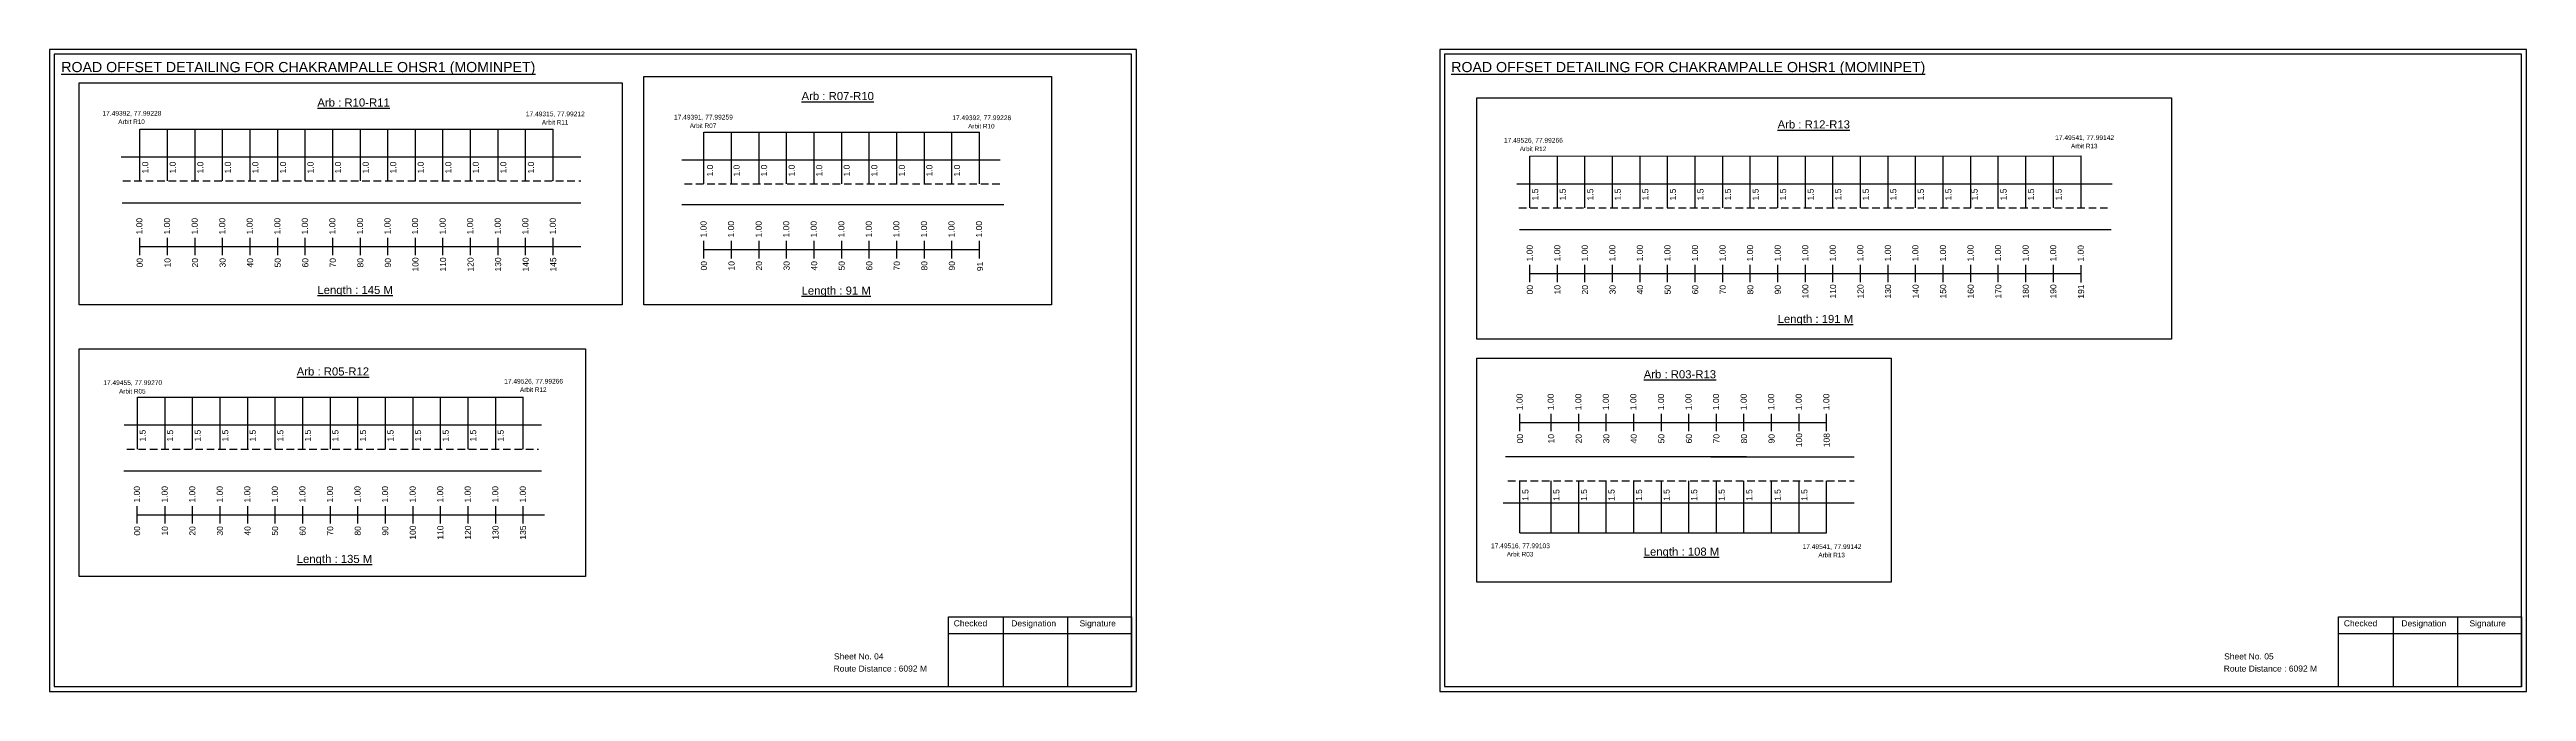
# Model space of a CAD drawing. Header units: inches. Extents: x 664 to 10563, y 382 to 1817.
# Drawn here: x 5973 to 7196, y 1354 to 1670 of the extents above; entities that cross this region are included whole.
import ezdxf

# ---------------------------------------------------------------- set-up
doc = ezdxf.new("R2010")
doc.units = ezdxf.units.IN
doc.header["$MEASUREMENT"] = 0
doc.linetypes.add('DASHED2', pattern=[0.375, 0.25, -0.125])
doc.layers.add('PDF_Geometry', color=7, linetype='Continuous')
doc.layers.add('PDF_Text', color=5, linetype='Continuous')
doc.styles.add('PDF Arial', font='arial.ttf')
doc.styles.get("Standard").update_dxf_attribs({"font": 'arial.ttf'})

msp = doc.modelspace()

# ---------------------------------------------------------------- linework, layer by layer
at = {"color": 5}
for p, q in [((6018.1, 1631.1), (6222.1, 1631.1)), ((6296.5, 1629.6), (6432.5, 1629.6)), ((6704.2, 1617.7), (6976.3, 1617.9)), ((6016.9, 1498.8), (6207.3, 1498.8)), ((6699.3, 1431.9), (6850.7, 1431.9))]:
    msp.add_line(p, q, dxfattribs=at)
for p, q in [((6018.1, 1605.5), (6018.1, 1631.1)), ((6031.7, 1605.5), (6031.7, 1631.1)), ((6045.3, 1605.5), (6045.3, 1631.1)), ((6058.9, 1605.5), (6058.9, 1631.1)), ((6072.5, 1605.5), (6072.5, 1631.1)), ((6086.1, 1605.5), (6086.1, 1631.1)), ((6099.7, 1605.5), (6099.7, 1631.1)), ((6113.3, 1605.5), (6113.3, 1631.1)), ((6126.9, 1605.5), (6126.9, 1631.1)), ((6140.5, 1605.5), (6140.5, 1631.1)), ((6154.1, 1605.5), (6154.1, 1631.1)), ((6167.7, 1605.5), (6167.7, 1631.1)), ((6181.3, 1605.5), (6181.3, 1631.1)), ((6194.9, 1605.5), (6194.9, 1631.1)), ((6208.5, 1605.5), (6208.5, 1631.1)), ((6222.1, 1605.5), (6222.1, 1631.1)), ((6296.5, 1604), (6296.5, 1629.6)), ((6310.1, 1604), (6310.1, 1629.6)), ((6323.7, 1604), (6323.7, 1629.6)), ((6337.3, 1604), (6337.3, 1629.6)), ((6350.9, 1604), (6350.9, 1629.6)), ((6364.5, 1604), (6364.5, 1629.6)), ((6378.1, 1604), (6378.1, 1629.6)), ((6391.7, 1604), (6391.7, 1629.6)), ((6405.3, 1604), (6405.3, 1629.6)), ((6418.9, 1604), (6418.9, 1629.6)), ((6432.5, 1604), (6432.5, 1629.6)), ((6008.9, 1617.4), (6235.7, 1617.4)), ((6285.6, 1615.9), (6442.8, 1615.9)), ((6704.2, 1592.2), (6704.2, 1617.8)), ((6717.8, 1592.2), (6717.8, 1617.8)), ((6731.4, 1592.2), (6731.4, 1617.8)), ((6745, 1592.2), (6745, 1617.8)), ((6758.6, 1592.2), (6758.6, 1617.8)), ((6772.2, 1592.2), (6772.2, 1617.8)), ((6785.8, 1592.2), (6785.8, 1617.8)), ((6799.4, 1592.2), (6799.4, 1617.8)), ((6813, 1592.2), (6813, 1617.8)), ((6826.6, 1592.2), (6826.6, 1617.8)), ((6840.2, 1592.2), (6840.2, 1617.8)), ((6853.8, 1592.2), (6853.8, 1617.8)), ((6867.4, 1592.2), (6867.4, 1617.8)), ((6881, 1592.2), (6881, 1617.8)), ((6894.6, 1592.2), (6894.6, 1617.8)), ((6908.2, 1592.2), (6908.2, 1617.8)), ((6921.8, 1592.2), (6921.8, 1617.8)), ((6935.4, 1592.2), (6935.4, 1617.8)), ((6949, 1592.2), (6949, 1617.8)), ((6962.6, 1592.2), (6962.6, 1617.8)), ((6976.3, 1592.4), (6976.3, 1617.9)), ((6697.8, 1604.1), (6991.7, 1604.1)), ((6009.4, 1594.7), (6235.7, 1594.7)), ((6444.6, 1593.7), (6285.6, 1593.7)), ((6699.1, 1581.5), (6991.1, 1581.5)), ((6016.9, 1473.1), (6016.9, 1498.8)), ((6030.5, 1473.2), (6030.5, 1498.8)), ((6044.1, 1473.2), (6044.1, 1498.8)), ((6057.7, 1473.2), (6057.7, 1498.8)), ((6071.3, 1473.2), (6071.3, 1498.8)), ((6084.9, 1473.2), (6084.9, 1498.8)), ((6098.5, 1473.2), (6098.5, 1498.8)), ((6112.1, 1473.2), (6112.1, 1498.8)), ((6125.7, 1473.2), (6125.7, 1498.8)), ((6139.3, 1473.2), (6139.3, 1498.8)), ((6152.9, 1473.2), (6152.9, 1498.8)), ((6166.5, 1473.2), (6166.5, 1498.8)), ((6180.1, 1473.2), (6180.1, 1498.8)), ((6193.7, 1473.2), (6193.7, 1498.8)), ((6207.3, 1473.2), (6207.3, 1498.8)), ((6010.3, 1485.1), (6216.4, 1485.1)), ((6811.1, 1469.3), (6692.2, 1469.3)), ((6793.6, 1469.3), (6864.3, 1469.3)), ((6010.2, 1462.5), (6216.4, 1462.4)), ((6699.3, 1431.9), (6699.3, 1457.5)), ((6714.7, 1431.9), (6714.7, 1457.5)), ((6728.3, 1431.9), (6728.3, 1457.5)), ((6741.9, 1431.9), (6741.9, 1457.5)), ((6755.5, 1431.9), (6755.5, 1457.5)), ((6769.1, 1431.9), (6769.1, 1457.5)), ((6782.7, 1431.9), (6782.7, 1457.5)), ((6796.3, 1431.9), (6796.3, 1457.5)), ((6809.9, 1431.9), (6809.9, 1457.5)), ((6823.5, 1431.9), (6823.5, 1457.5)), ((6837.1, 1431.9), (6837.1, 1457.5)), ((6850.7, 1431.9), (6850.7, 1457.5)), ((6691, 1446.7), (6864.3, 1446.7))]:
    msp.add_line(p, q)
at = {"linetype": 'DASHED2', "ltscale": 15}
for p, q in [((6009.7, 1605.6), (6235.7, 1605.5)), ((6286.9, 1604), (6442.8, 1604)), ((6698.8, 1592.2), (6989.4, 1592.3)), ((6011.7, 1473.1), (6214.8, 1473.2)), ((6693.3, 1457.5), (6864.3, 1457.5))]:
    msp.add_line(p, q, dxfattribs=at)
at = {"color": 217, "true_color": 0x93278f}
for p, q in [((6018, 1568.8), (6018, 1577.4)), ((6031.7, 1568.8), (6031.7, 1577.4)), ((6045.3, 1568.8), (6045.3, 1577.4)), ((6058.9, 1568.8), (6058.9, 1577.4)), ((6072.5, 1568.8), (6072.5, 1577.4)), ((6086.1, 1568.8), (6086.1, 1577.4)), ((6099.7, 1568.8), (6099.7, 1577.4)), ((6113.3, 1568.8), (6113.3, 1577.4)), ((6126.9, 1568.8), (6126.9, 1577.4)), ((6140.5, 1568.8), (6140.5, 1577.4)), ((6154.1, 1568.8), (6154.1, 1577.4)), ((6167.7, 1568.8), (6167.7, 1577.4)), ((6181.3, 1568.8), (6181.3, 1577.4)), ((6194.9, 1568.8), (6194.9, 1577.4)), ((6208.5, 1568.8), (6208.5, 1577.4)), ((6222.1, 1568.8), (6222.1, 1577.4)), ((6018.1, 1573.1), (6235.7, 1573.1)), ((6296.5, 1567.3), (6296.5, 1575.9)), ((6296.5, 1571.6), (6432.5, 1571.6)), ((6310.1, 1567.3), (6310.1, 1575.9)), ((6323.7, 1567.3), (6323.7, 1575.9)), ((6337.3, 1567.3), (6337.3, 1575.9)), ((6350.9, 1567.3), (6350.9, 1575.9)), ((6364.5, 1567.3), (6364.5, 1575.9)), ((6378.1, 1567.3), (6378.1, 1575.9)), ((6391.7, 1567.3), (6391.7, 1575.9)), ((6405.3, 1567.3), (6405.3, 1575.9)), ((6418.9, 1567.3), (6418.9, 1575.9)), ((6432.5, 1567.3), (6432.5, 1575.9)), ((6704.2, 1555.5), (6704.2, 1564.1)), ((6704.2, 1559.8), (6976.3, 1559.8)), ((6717.8, 1555.5), (6717.8, 1564.1)), ((6731.4, 1555.5), (6731.4, 1564.1)), ((6745, 1555.5), (6745, 1564.1)), ((6758.6, 1555.5), (6758.6, 1564.1)), ((6772.2, 1555.5), (6772.2, 1564.1)), ((6785.8, 1555.5), (6785.8, 1564.1)), ((6799.4, 1555.5), (6799.4, 1564.1)), ((6813, 1555.5), (6813, 1564.1)), ((6826.6, 1555.5), (6826.6, 1564.1)), ((6840.2, 1555.5), (6840.2, 1564.1)), ((6853.8, 1555.5), (6853.8, 1564.1)), ((6867.4, 1555.5), (6867.4, 1564.1)), ((6881, 1555.5), (6881, 1564.1)), ((6894.6, 1555.5), (6894.6, 1564.1)), ((6908.2, 1555.5), (6908.2, 1564.1)), ((6921.8, 1555.5), (6921.8, 1564.1)), ((6935.4, 1555.5), (6935.4, 1564.1)), ((6949, 1555.5), (6949, 1564.1)), ((6962.6, 1555.5), (6962.6, 1564.1)), ((6976.3, 1555.4), (6976.3, 1564)), ((6699.3, 1482.1), (6699.3, 1490.6)), ((6699.3, 1486.3), (6850.7, 1486.3)), ((6714.7, 1482.1), (6714.7, 1490.6)), ((6728.3, 1482.1), (6728.3, 1490.6)), ((6741.9, 1482.1), (6741.9, 1490.6)), ((6755.5, 1482.1), (6755.5, 1490.6)), ((6769.1, 1482.1), (6769.1, 1490.6)), ((6782.7, 1482.1), (6782.7, 1490.6)), ((6796.3, 1482.1), (6796.3, 1490.6)), ((6809.9, 1482.1), (6809.9, 1490.6)), ((6823.5, 1482.1), (6823.5, 1490.6)), ((6837.1, 1482.1), (6837.1, 1490.6)), ((6850.7, 1482.1), (6850.7, 1490.6)), ((6016.8, 1436.5), (6016.8, 1445.1)), ((6030.5, 1436.5), (6030.5, 1445.1)), ((6044.1, 1436.5), (6044.1, 1445.1)), ((6057.7, 1436.5), (6057.7, 1445.1)), ((6071.3, 1436.5), (6071.3, 1445.1)), ((6084.9, 1436.5), (6084.9, 1445.1)), ((6098.5, 1436.5), (6098.5, 1445.1)), ((6112.1, 1436.5), (6112.1, 1445.1)), ((6125.7, 1436.5), (6125.7, 1445.1)), ((6139.3, 1436.5), (6139.3, 1445.1)), ((6152.9, 1436.5), (6152.9, 1445.1)), ((6166.5, 1436.5), (6166.5, 1445.1)), ((6180.1, 1436.5), (6180.1, 1445.1)), ((6193.7, 1436.5), (6193.7, 1445.1)), ((6207.3, 1436.5), (6207.3, 1445.1)), ((6016.8, 1440.8), (6217.8, 1440.8))]:
    msp.add_line(p, q, dxfattribs=at)
for points in [[(5988.1, 1653.9), (6256.2, 1653.9), (6256.2, 1544.4), (5988.1, 1544.4)], [(6266.9, 1657), (6468.1, 1657), (6468.1, 1544.4), (6266.9, 1544.4)], [(6678, 1646.5), (7020.9, 1646.5), (7020.9, 1527.5), (6678, 1527.5)], [(5988.1, 1522.6), (6238, 1522.6), (6238, 1410.3), (5988.1, 1410.3)], [(6678, 1518), (6882.6, 1518), (6882.6, 1407.5), (6678, 1407.5)]]:
    msp.add_lwpolyline(points, close=True)
at = {"layer": 'PDF_Geometry'}
for points in [[(5973.5, 1670.3), (5973.5, 1353.6), (6510, 1353.6), (6510, 1670.3)], [(5975.8, 1668), (5975.8, 1356), (6507.5, 1356), (6507.5, 1668)], [(6659.7, 1670.3), (6659.7, 1353.6), (7196.1, 1353.6), (7196.1, 1670.3)], [(6662, 1668), (6662, 1356), (7193.7, 1356), (7193.7, 1668)]]:
    msp.add_lwpolyline(points, close=True, dxfattribs=at)
at = {"layer": 'PDF_Geometry', "color": 242, "true_color": 0xcc1f26}
for points in [[(6507.5, 1355.9), (6417.2, 1355.9), (6417.2, 1390.5), (6507.5, 1390.5)], [(7193.7, 1355.9), (7103.4, 1355.9), (7103.4, 1390.5), (7193.7, 1390.5)]]:
    msp.add_lwpolyline(points, close=True, dxfattribs=at)
for points in [[(6417.2, 1382.2), (6507.5, 1382.2)], [(6444.2, 1390.5), (6444.2, 1355.9)], [(6475.9, 1390.5), (6475.9, 1355.9)], [(7103.4, 1382.2), (7193.7, 1382.2)], [(7130.4, 1390.5), (7130.4, 1355.9)], [(7162.1, 1390.5), (7162.1, 1355.9)]]:
    msp.add_lwpolyline(points, dxfattribs=at)

# ---------------------------------------------------------------- texts
at = {"color": 242, "true_color": 0xcd2027}
for s, height, p in [('%%UROAD OFFSET DETAILING FOR CHAKRAMPALLE OHSR1 (MOMINPET)', 5, (5979.3, 1659.2)), ('%%UROAD OFFSET DETAILING FOR CHAKRAMPALLE OHSR1 (MOMINPET)', 5, (6665.4, 1659.2)), ('%%UArb : R10-R11', 4, (6105.7, 1642.2)), ('%%UArb : R07-R10', 4, (6344.7, 1645.4)), ('%%UArb : R12-R13', 4, (6826.5, 1631.4)), ('%%ULength : 145 M', 4, (6105.7, 1549.7)), ('%%ULength : 91 M', 4, (6344.7, 1549.4)), ('%%ULength : 191 M', 4, (6826.5, 1535.4)), ('%%UArb : R05-R12', 4, (6095.5, 1509.5)), ('%%UArb : R03-R13', 4, (6760.4, 1508.1)), ('%%ULength : 135 M', 4, (6095.5, 1417)), ('%%ULength : 108 M', 4, (6760.4, 1420.6))]:
    msp.add_text(s, height=height, dxfattribs=at).set_placement(p)
at = {"color": 5}
for s, height, p in [('17.49392, 77.99228', 2.34, (5999.6, 1637.7)), ('17.49315, 77.99212', 2.34, (6208.6, 1637.4)), ('Arbit R10', 2.25, (6007.4, 1633.6)), ('Arbit R11', 2.25, (6216.5, 1633.3)), ('17.49391, 77.99259', 2.34, (6281.7, 1635.8)), ('Arbit R07', 2.25, (6289.5, 1631.6)), ('17.49392, 77.99228', 2.34, (6419.1, 1635.5)), ('Arbit R10', 2.25, (6426.9, 1631.4)), ('17.49526, 77.99266', 2.34, (6691.4, 1624.4)), ('17.49541, 77.99142', 2.34, (6963.5, 1625.7)), ('Arbit R12', 2.25, (6699.2, 1620.2)), ('Arbit R13', 2.25, (6971.3, 1621.6)), ('17.49455, 77.99270', 2.34, (6000, 1504.8)), ('17.49526, 77.99266', 2.34, (6197.9, 1505.5)), ('Arbit R05', 2.25, (6007.8, 1500.6)), ('Arbit R12', 2.25, (6205.7, 1501.4)), ('17.49516, 77.99103', 2.34, (6685, 1424.3)), ('Arbit R03', 2.25, (6692.8, 1420.2)), ('17.49541, 77.99142', 2.34, (6838.8, 1423.9)), ('Arbit R13', 2.25, (6846.6, 1419.8))]:
    msp.add_text(s, height=height, dxfattribs=at).set_placement(p)
for s, p in [('1.0', (6022.2, 1609.2)), ('1.0', (6035.8, 1609.2)), ('1.0', (6049.4, 1609.2)), ('1.0', (6063, 1609.2)), ('1.0', (6076.6, 1609.2)), ('1.0', (6090.2, 1609.2)), ('1.0', (6103.8, 1609.2)), ('1.0', (6117.4, 1609.2)), ('1.0', (6131, 1609.2)), ('1.0', (6144.6, 1609.2)), ('1.0', (6158.2, 1609.2)), ('1.0', (6171.8, 1609.2)), ('1.0', (6185.4, 1609.2)), ('1.0', (6199, 1609.2)), ('1.0', (6212.6, 1609.2)), ('1.0', (6301, 1607.7)), ('1.0', (6314.1, 1607.7)), ('1.0', (6327.7, 1607.7)), ('1.0', (6341.3, 1607.7)), ('1.0', (6354.9, 1607.7)), ('1.0', (6368.5, 1607.7)), ('1.0', (6382.1, 1607.7)), ('1.0', (6395.7, 1607.7)), ('1.0', (6409.3, 1607.7)), ('1.0', (6422.9, 1607.7)), ('1.5', (6708.3, 1595.9)), ('1.5', (6721.9, 1595.9)), ('1.5', (6735.5, 1595.9)), ('1.5', (6749.1, 1595.9)), ('1.5', (6762.7, 1595.9)), ('1.5', (6776.3, 1595.9)), ('1.5', (6789.9, 1595.9)), ('1.5', (6803.5, 1595.9)), ('1.5', (6817.1, 1595.9)), ('1.5', (6830.7, 1595.9)), ('1.5', (6844.3, 1595.9)), ('1.5', (6857.9, 1595.9)), ('1.5', (6871.5, 1595.9)), ('1.5', (6885.1, 1595.9)), ('1.5', (6898.7, 1595.9)), ('1.5', (6912.3, 1595.9)), ('1.5', (6925.2, 1595.9)), ('1.5', (6939.5, 1595.9)), ('1.5', (6953.1, 1595.9)), ('1.5', (6966.7, 1595.9)), ('1.5', (6020.9, 1476.9)), ('1.5', (6034.5, 1476.9)), ('1.5', (6048.1, 1476.9)), ('1.5', (6061.7, 1476.9)), ('1.5', (6075.3, 1476.9)), ('1.5', (6088.9, 1476.9)), ('1.5', (6102.5, 1476.9)), ('1.5', (6116.1, 1476.9)), ('1.5', (6129.7, 1476.9)), ('1.5', (6143.3, 1476.9)), ('1.5', (6156.9, 1476.9)), ('1.5', (6170.5, 1476.9)), ('1.5', (6184.1, 1476.9)), ('1.5', (6197.7, 1476.9)), ('1.5', (6703.5, 1447.6)), ('1.5', (6718.8, 1447.6)), ('1.5', (6732.4, 1447.6)), ('1.5', (6746, 1447.6)), ('1.5', (6759.6, 1447.6)), ('1.5', (6773.2, 1447.6)), ('1.5', (6786.8, 1447.6)), ('1.5', (6800.4, 1447.6)), ('1.5', (6814, 1447.6)), ('1.5', (6828, 1447.6)), ('1.5', (6841.2, 1447.6))]:
    msp.add_text(s, height=3, rotation=90).set_placement(p)
at = {"color": 217, "true_color": 0x93278f}
for s, p in [('1.00', (6019.3, 1579.1)), ('1.00', (6033, 1579.1)), ('1.00', (6046.6, 1579.1)), ('1.00', (6060.2, 1579.1)), ('1.00', (6073.8, 1579.1)), ('1.00', (6087.4, 1579.1)), ('1.00', (6101, 1579.1)), ('1.00', (6114.6, 1579.1)), ('1.00', (6128.2, 1579.1)), ('1.00', (6141.8, 1579.1)), ('1.00', (6155.4, 1579.1)), ('1.00', (6169, 1579.1)), ('1.00', (6182.6, 1579.1)), ('1.00', (6196.2, 1579.1)), ('1.00', (6209.8, 1579.1)), ('1.00', (6223.4, 1579.1)), ('1.00', (6297.8, 1577.6)), ('1.00', (6311.4, 1577.6)), ('1.00', (6325, 1577.6)), ('1.00', (6338.6, 1577.6)), ('1.00', (6352.2, 1577.6)), ('1.00', (6365.8, 1577.6)), ('1.00', (6379.4, 1577.6)), ('1.00', (6393, 1577.6)), ('1.00', (6406.6, 1577.6)), ('1.00', (6420.2, 1577.6)), ('1.00', (6433.8, 1577.6)), ('00', (6019.5, 1562.8)), ('10', (6033.2, 1562.8)), ('20', (6046.8, 1562.8)), ('30', (6060.4, 1562.8)), ('40', (6074, 1562.8)), ('50', (6087.6, 1562.8)), ('60', (6101.2, 1562.8)), ('70', (6114.8, 1562.8)), ('80', (6128.4, 1562.8)), ('90', (6142, 1562.8)), ('100', (6155.6, 1560.8)), ('110', (6169.2, 1560.8)), ('120', (6182.8, 1560.8)), ('130', (6196.4, 1560.8)), ('140', (6210, 1560.8)), ('145', (6223.6, 1560.8)), ('00', (6298, 1561.3)), ('10', (6311.6, 1561.3)), ('20', (6325.2, 1561.3)), ('30', (6338.8, 1561.3)), ('40', (6352.4, 1561.3)), ('50', (6366, 1561.3)), ('60', (6379.6, 1561.3)), ('70', (6393.2, 1561.3)), ('80', (6406.8, 1561.3)), ('90', (6420.4, 1561.3)), ('91', (6434.3, 1561)), ('1.00', (6705.6, 1565.8)), ('1.00', (6719.2, 1565.8)), ('1.00', (6732.8, 1565.8)), ('1.00', (6746.4, 1565.8)), ('1.00', (6760, 1565.8)), ('1.00', (6773.6, 1565.8)), ('1.00', (6787.2, 1565.8)), ('1.00', (6800.8, 1565.8)), ('1.00', (6814.4, 1565.8)), ('1.00', (6828, 1565.8)), ('1.00', (6841.6, 1565.8)), ('1.00', (6855.2, 1565.8)), ('1.00', (6868.8, 1565.8)), ('1.00', (6882.4, 1565.8)), ('1.00', (6896, 1565.8)), ('1.00', (6909.6, 1565.8)), ('1.00', (6923.2, 1565.8)), ('1.00', (6936.8, 1565.8)), ('1.00', (6950.4, 1565.8)), ('1.00', (6964, 1565.8)), ('1.00', (6977.6, 1565.7)), ('00', (6705.7, 1549.5)), ('10', (6719.3, 1549.5)), ('20', (6732.9, 1549.5)), ('30', (6746.5, 1549.5)), ('40', (6760.1, 1549.5)), ('50', (6773.7, 1549.5)), ('60', (6787.3, 1549.5)), ('70', (6800.9, 1549.5)), ('80', (6814.5, 1549.5)), ('90', (6828.1, 1549.5)), ('100', (6841.7, 1547.5)), ('110', (6855.3, 1547.5)), ('120', (6868.9, 1547.5)), ('130', (6882.5, 1547.5)), ('140', (6896.1, 1547.5)), ('150', (6909.7, 1547.5)), ('160', (6923.3, 1547.5)), ('170', (6936.9, 1547.5)), ('180', (6950.5, 1547.5)), ('190', (6964.1, 1547.5)), ('191', (6977.8, 1547.4)), ('1.00', (6700.6, 1492.4)), ('1.00', (6716, 1492.4)), ('1.00', (6729.6, 1492.4)), ('1.00', (6743.2, 1492.4)), ('1.00', (6756.8, 1492.4)), ('1.00', (6770.4, 1492.4)), ('1.00', (6784, 1492.4)), ('1.00', (6797.6, 1492.4)), ('1.00', (6811.2, 1492.4)), ('1.00', (6824.8, 1492.4)), ('1.00', (6838.4, 1492.4)), ('1.00', (6852, 1492.4)), ('00', (6700.8, 1476)), ('10', (6716.2, 1476)), ('20', (6729.8, 1476)), ('30', (6743.4, 1476)), ('40', (6757, 1476)), ('50', (6770.6, 1476)), ('60', (6784.2, 1476)), ('70', (6797.8, 1476)), ('80', (6811.4, 1476)), ('90', (6825, 1476)), ('100', (6838.6, 1474.1)), ('108', (6852.2, 1474.1)), ('1.00', (6018.1, 1446.8)), ('1.00', (6031.8, 1446.8)), ('1.00', (6045.4, 1446.8)), ('1.00', (6059, 1446.8)), ('1.00', (6072.6, 1446.8)), ('1.00', (6086.2, 1446.8)), ('1.00', (6099.8, 1446.8)), ('1.00', (6113.4, 1446.8)), ('1.00', (6127, 1446.8)), ('1.00', (6140.6, 1446.8)), ('1.00', (6154.2, 1446.8)), ('1.00', (6167.8, 1446.8)), ('1.00', (6181.4, 1446.8)), ('1.00', (6195, 1446.8)), ('1.00', (6208.6, 1446.8)), ('00', (6018.2, 1430.5)), ('10', (6031.9, 1430.5)), ('20', (6045.5, 1430.5)), ('30', (6059.1, 1430.5)), ('40', (6072.7, 1430.5)), ('50', (6086.3, 1430.5)), ('60', (6099.9, 1430.5)), ('70', (6113.5, 1430.5)), ('80', (6127.1, 1430.5)), ('90', (6140.7, 1430.5)), ('100', (6154.3, 1428.5)), ('110', (6167.9, 1428.5)), ('120', (6181.5, 1428.5)), ('130', (6195.1, 1428.5)), ('135', (6208.7, 1428.5))]:
    msp.add_text(s, height=3, rotation=90, dxfattribs=at).set_placement(p)
for s, p in [('Sheet No. 04', (6360.7, 1369.4)), ('Sheet No. 05', (7046.9, 1369.4)), ('Route Distance : 6092 M', (6360.5, 1363.4)), ('Route Distance : 6092 M', (7046.7, 1363.4))]:
    msp.add_text(s, height=3).set_placement(p)
at = {"layer": 'PDF_Text', "color": 7, "attachment_point": 7, "style": 'PDF Arial'}
for s, insert, char_height in [('Checked', (6419.8, 1385.7), 3), ('Designation', (6448.2, 1384.8), 3.001), ('Signature', (6481.9, 1384.8), 3), ('Checked', (7106, 1385.7), 3), ('Designation', (7134.4, 1384.8), 3.001), ('Signature', (7168, 1384.8), 3)]:
    msp.add_mtext(s, dxfattribs=dict(at, insert=insert, char_height=char_height))

doc.saveas('drawing.dxf')
